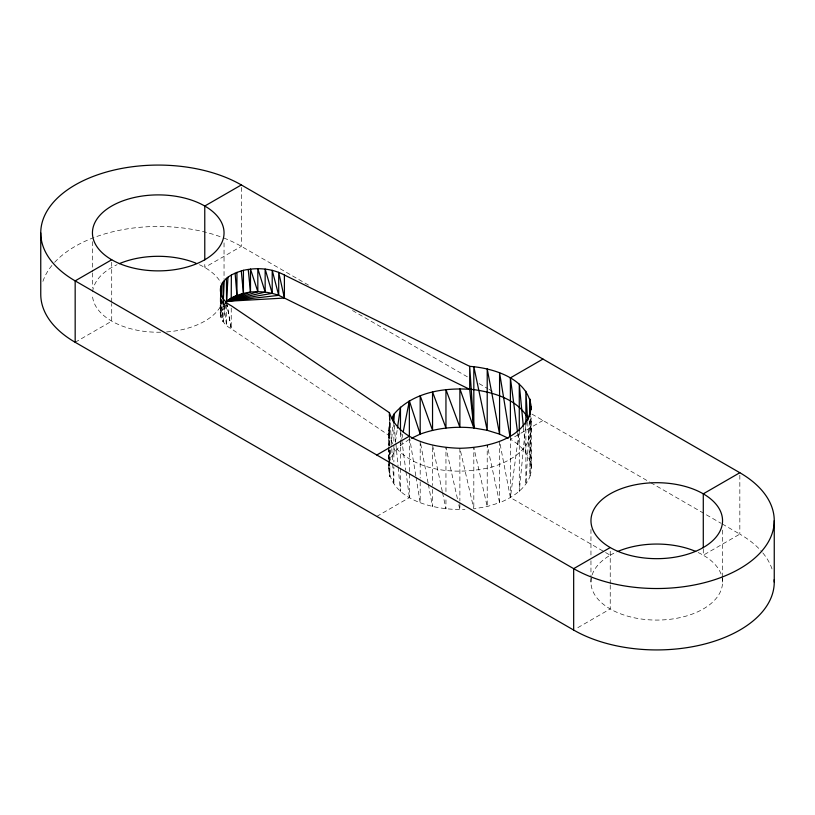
<?xml version="1.0" encoding="UTF-8"?>
<svg xmlns="http://www.w3.org/2000/svg" width="815" height="815" viewBox="0 0 815 815"><rect width="100%" height="100%" fill="white"/><g stroke="black" fill="none" stroke-linecap="round" stroke-linejoin="round"><path stroke-width="0.61" stroke-dasharray="4.08 3.06" d="M610.231 585.139L610.231 608.948L575.818 628.813M610.231 583.886L610.231 550.054M703.284 548.964L703.284 555.229A65.801 37.989 0 0 1 703.284 608.948A65.801 37.989 0 0 1 610.221 608.948A65.801 37.989 0 0 1 610.231 555.219L510.394 497.588L499.575 441.322L499.575 502.723L487.217 506.533L473.821 508.876L459.884 448.27L459.884 501.011M722.548 582.083L722.548 578.324M722.548 577.071L722.548 528.202M739.837 475.227L739.837 534.12A117.503 67.839 0 0 1 762.117 552.071M223.086 300.246L223.086 305.085C216.535 313.48 222.76 324.645 231.236 328.74L389.407 435.719L389.509 445.601M531.095 418.187L529.944 476.48C524.768 489.621 512.126 497.588 499.575 502.723L487.217 445.133L487.217 506.533L473.821 447.486L473.821 508.876M221.222 299.431L220.947 309.16L226.56 301.336L220.223 313.398L220.651 297.292M388.663 460.903C384.863 499.768 435.332 510.75 464.947 509.385M388.704 459.65L388.959 450.868M389.112 445.846L389.815 422.007L388.439 430.055L388.439 446.141M223.198 302.66L223.086 305.085L225.164 302.834M529.587 421.243L525.879 484.212L525.879 422.812M409.364 439.265L400.481 445.51L393.879 452.641L389.815 460.383L391.027 446.671M391.129 445.428L393.003 424.238M525.532 426.479L519.277 491.343L519.277 429.943M518.809 433.57L510.394 497.588L510.394 436.188M393.879 452.641L394.592 447.72M395.489 441.577L397.272 429.281M221.334 299.533L223.086 321.701L225.949 304.932M389.621 461.535L388.439 468.431L388.439 461.005M400.481 445.51L400.98 443.034M401.968 438.073L402.702 434.354M220.417 297.801L220.947 317.626L226.152 302.497M75.174 342.28L111.726 321.161L111.716 303.618M376.795 516.404L409.364 497.588L409.364 472.832M542.963 420.469L510.394 439.265C523.322 446.386 535.149 460.964 529.944 476.48L529.944 416.282M308.488 285.107L241.342 246.344A117.503 67.839 0 0 0 223.198 237.786M352.518 310.525L470.306 378.527M479.118 383.61L487.92 388.694M489.02 389.326L492.331 391.231M531.961 414.112L649.647 482.052M650.747 482.694L721.143 523.332M722.233 523.964L739.837 534.12L703.284 555.229A65.801 38.04 0 0 0 696.845 551.918M396.355 448.515C419.358 472.089 456.553 474.442 487.217 468.156C508.163 463.633 536.942 447.496 529.944 422.007M392.861 443.9L389.815 438.103L388.439 430.055L388.928 446.365M457.429 498.739L445.948 447.486L445.948 491.547M458.794 504.811L459.884 509.67L459.884 502.244M442.28 491.445L432.541 445.133L432.541 485.485M442.545 492.698L445.948 508.876L445.948 497.741M428.099 483.071L420.194 441.322L420.194 477.967M428.333 484.304L432.541 506.533L432.541 486.728M231.236 308.141L231.236 328.74L226.56 302.426L226.56 325.46L223.239 299.9M226.774 302.579L231.236 328.74M415.813 475.817L409.364 436.188L409.364 471.6M416.017 477.04L420.194 502.723L420.194 479.2M517.647 433.081L519.277 445.51M400.644 431.155L401.591 438.399M401.754 439.611L405.778 470.235M405.941 471.478L409.364 497.588M523.454 427.447L525.879 452.641M394.114 425.257L395.764 442.392M395.886 443.615L398.056 466.149M398.178 467.403L400.481 491.343L400.481 429.943M527.702 422.252L529.944 460.383M389.886 416.312L391.485 443.543M391.791 448.627L392.606 462.604M392.687 463.878L393.879 484.212L393.879 466.883M388.959 447.618L389.336 460.169M389.366 461.422L389.815 476.48L389.815 461.616M530.341 418.829L531.319 468.431L531.319 417.932M389.56 450.542L389.652 460.424M389.672 461.657L389.815 476.48M590.957 529.455L590.957 555.769M590.957 560.781L590.957 577.071M590.957 578.324L590.957 582.083M393.879 422.812L393.879 443.411M393.879 445.836L393.879 461.932M389.815 445.53L389.815 416.292L389.407 435.719L389.407 418.757M389.815 450.481L389.815 460.383M388.439 447.384L388.439 459.762M241.332 187.45L241.342 246.344L204.779 267.432L204.779 262.42M224.043 242.911L224.043 279.25M223.086 298.677L223.086 321.701M220.947 294.602L220.947 317.626M220.223 297.638L220.223 313.398M111.716 262.257L111.716 302.365M92.441 241.668L92.452 271.741M92.452 272.994L92.452 288.031M223.167 300.48A65.801 37.938 0 0 1 165.598 332M160.687 332.204A65.801 37.938 0 0 1 92.441 294.266M92.584 291.79A65.801 37.938 0 0 1 117.065 264.692M199.451 264.732A65.801 37.938 0 0 1 221.262 283.406M42.92 281.358A117.503 67.839 0 0 1 53.759 263.306M54.646 262.318A117.503 67.839 0 0 1 221.975 237.318M610.221 555.219A65.801 38.04 0 0 1 616.68 551.938M762.952 553.069A117.503 67.839 0 0 1 772.08 569.125"/><path stroke-width="1.22" d="M225.164 302.834L226.56 301.336L243.43 293.339L243.43 270.315C257.082 267.33 271.976 268.318 284.404 275.022L469.695 366.343C494.685 368.197 530.392 379.495 531.319 409.456M774.179 579.74A117.503 67.839 0 0 1 703.59 644.308A117.503 67.839 0 0 1 573.668 630.056L573.668 568.656L610.231 547.548A65.801 37.989 0 0 0 720.307 530.514A65.801 37.989 0 0 0 639.724 483.998A65.801 37.989 0 0 0 610.231 547.548M703.284 547.711L703.284 493.829L739.837 472.72A117.503 67.839 0 0 1 739.837 568.656A117.503 67.839 0 0 1 573.668 568.656L75.163 280.88A117.503 67.839 0 0 1 75.163 184.944A117.503 67.839 0 0 1 241.332 184.944L739.837 472.72M774.25 582.093L774.25 520.693M223.096 299.034L223.116 282.072C227.884 275.531 235.942 272.495 243.43 270.315M226.448 278.251L226.56 301.336L231.236 298.046L231.358 275.103M531.268 409.507L531.319 407.031C526.714 439.132 487.156 447.73 459.884 448.27C433.763 447.527 398.932 440.599 389.407 412.696L231.236 305.717C222.668 301.682 216.647 290.354 223.116 282.072M220.682 296.049L220.947 286.136L220.947 295.835M221.293 296.996L221.629 284.822M223.371 299.024L224.237 280.808M228.006 277.151L226.56 301.336L284.404 298.046L469.695 389.366L473.821 427.977L487.217 430.32L499.575 434.13L508.234 438.236M393.217 421.752L393.879 414.275C413.001 391.475 445.785 387.125 473.821 389.601C494.267 392.575 518.177 399.452 528.426 419.104M397.445 428.048L400.481 407.143L400.481 430.656M403.201 431.879L409.364 400.888L420.194 434.13L411.534 438.236M391.557 418.696L393.879 414.275L393.879 422.934M111.716 259.751A65.801 37.989 0 0 1 141.209 196.191A65.801 37.989 0 0 1 221.802 242.717A65.801 37.989 0 0 1 111.716 259.751L75.163 280.88L75.174 342.28L573.668 630.056M241.332 184.944L204.769 206.032L204.779 259.914M284.404 298.046L278.71 272.322L278.71 295.346C261.686 289.345 241.403 290.364 226.56 301.336L278.71 295.346L284.404 298.046L284.404 275.022M376.795 455.004L409.364 436.188M510.394 436.789L510.394 377.865L542.963 359.058M231.236 298.046L236.931 295.346L236.931 272.322M272.21 293.339L265.16 269.082L265.16 292.106L226.56 301.336L257.825 291.689L250.49 269.082L250.49 292.106L226.56 301.336L272.21 293.339L272.21 270.315L278.71 295.346M265.16 292.106L257.825 268.665L257.825 291.689M509.996 436.82L499.575 372.73L499.575 434.13L487.217 368.92L487.217 430.32L473.821 366.577L473.821 427.977C455.758 426.153 437.288 427.865 420.194 434.13L420.194 395.764L432.541 430.32L432.541 391.944L445.948 427.977L445.948 389.601L459.884 427.182L459.884 388.806L473.821 427.977L469.695 366.343L469.695 389.366M510.394 377.865L517.484 431.838M248.218 269.48L250.49 292.106M523.332 426.194L519.277 384.11L519.277 430.656M241.271 270.988L243.43 293.339M235.117 273.269L236.931 295.346M527.631 420.988L525.879 391.241L525.879 424.177M530.239 413.867L529.944 398.983L529.944 417.158M409.364 400.888L409.364 436.789M389.407 412.696L389.407 416.333M40.75 232.907L40.76 294.317A117.503 67.839 0 0 0 75.174 342.28M119.347 263.653A65.801 37.989 0 0 1 195.977 263.174M617.841 551.429A65.801 38.04 0 0 1 695.694 551.419"/></g></svg>
